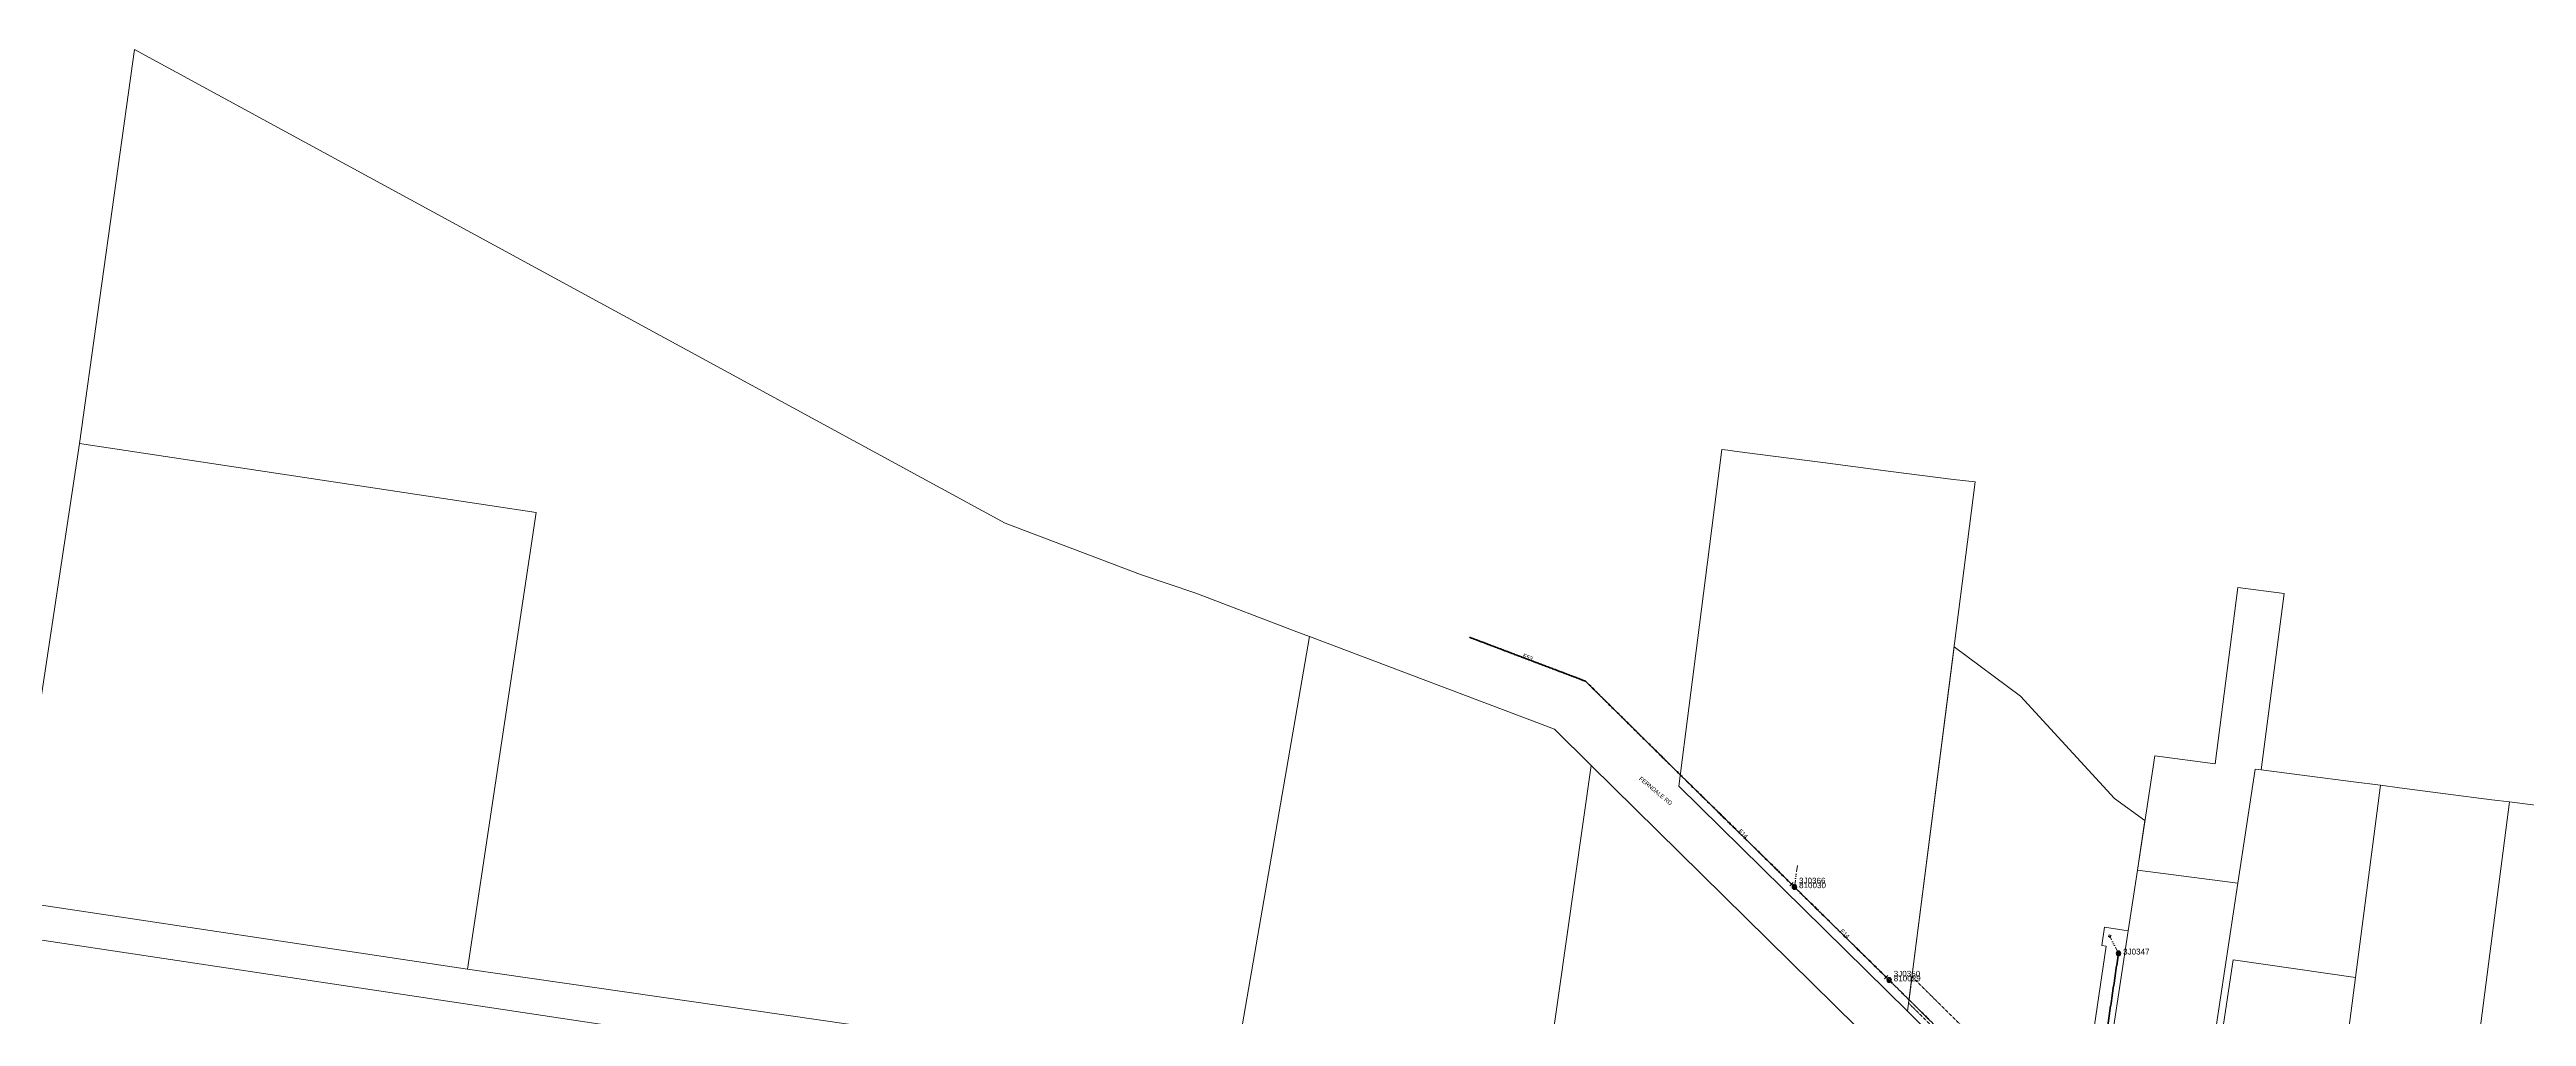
# Model space of a CAD drawing. Header units: metres. Extents: x 244561 to 254068, y 6159332 to 6162744.
# Drawn here: x 250965 to 252037, y 6162197 to 6162616 of the extents above; entities that cross this region are included whole.
import ezdxf
from ezdxf.enums import TextEntityAlignment as Align

# ---------------------------------------------------------------- set-up
doc = ezdxf.new("R2010")
doc.units = ezdxf.units.M
for name, pattern in [('Cable Exist OH', [1, 1, 0]), ('DASHED', [19.05, 12.7, -6.35]), ('HIDDEN2', [0.1875, 0.125, -0.0625]), ('PHANTOMX2', [6.6, 3, -0.75, 0.2, -0.75, 0.2, -0.75, 0.2, -0.75])]:
    doc.linetypes.add(name, pattern=pattern)
doc.layers.get('0').update_dxf_attribs({"color": 6})
for name, color, linetype, lineweight in [('_User_HV_Exist', 1, 'Continuous', 35), ('_User_LV_Exist', 5, 'Continuous', 35), ('Cadastre Developer_SP_NEW', 92, 'Continuous', 15), ('Cadastre Land Parcels_SP_EXT', 118, 'Continuous', 15), ('Cadastre Other Property_SP_EXT', 138, 'DASHED', 15), ('Cadastre Roads_SP_EXT', 218, 'Continuous', 15), ('Mains_HV_EXT', 13, 'Continuous', 25), ('Mains_LV_EXT', 163, 'Continuous', 25), ('Services_SP_EXT', 42, 'PHANTOMX2', 20)]:
    doc.layers.add(name, color=color, linetype=linetype, lineweight=lineweight)
doc.layers.add('SupportsOH_SP_TR_HV_LV_SL_EXT', color=7, linetype='Continuous')
doc.styles.add('POLE_LABEL', font='arial.ttf', dxfattribs={"height": 2})
doc.styles.get("Standard").update_dxf_attribs({"font": 'arial.ttf'})

# ---------------------------------------------------------------- blocks, each defined once
blk = doc.blocks.new('CCP_EXT')
blk.add_wipeout([(0, 0.6), (0.6, 0), (0, -0.6), (-0.6, 0)])
blk.add_lwpolyline([(-0.6, 0), (0, 0.6), (0.6, 0), (0, -0.6), (-0.6, 0)])
at = {"flags": 1}
blk.add_attdef('Z', (0, 0), '', height=0.2, dxfattribs=at)
at = {"flags": 9}
for tag, p in [('CCP_TYPE', (0, 0)), ('CONSTRUCTED_VOLTAGE', (0, -0.2)), ('NO_PHASES', (0, -0.4)), ('OPERATING_VOLTAGE', (0, -0.6)), ('ORIENTATION', (0, -0.8)), ('OWNED_BY', (0, -1)), ('USAGE', (0, -1.2)), ('LEGEND', (0, -1.4)), ('LIFE_SUPPORT', (0, -1.6)), ('STATE', (0, -1.8)), ('NOTES', (0, -2))]:
    blk.add_attdef(tag, text='', height=0.2, dxfattribs=at).set_placement(p, align=Align.MIDDLE_LEFT)
blk = doc.blocks.new('POLE_EXT')
blk.add_hatch(color=256).paths.add_polyline_path([(-1, 0, 1), (1, 0, 1)])
blk.add_lwpolyline([(-1, 0, 1), (1, 0, 1)], format="xyb", close=True)
at = {"flags": 8}
blk.add_attdef('pNumber', text='', height=2, dxfattribs=at).set_placement((2.5, 2.5), align=Align.MIDDLE_CENTER)
at = {"style": 'POLE_LABEL', "flags": 9}
for tag, p in [('STRUCTURE_PLANT_NUMBER', (1.4, 0)), ('STREET_CODE', (1.4, -0.2))]:
    blk.add_attdef(tag, text='', height=0.2, dxfattribs=at).set_placement(p, align=Align.MIDDLE_LEFT)
at = {"flags": 9}
for tag, p in [('OWNED_BY', (1.4, -0.4)), ('PARENT', (1.4, -0.6)), ('SPECIAL_USE', (1.4, -0.8)), ('STATE', (1.4, -1)), ('USAGE', (1.4, -1.2)), ('cLV', (1.4, -1.4)), ('hDepth', (1.4, -1.6)), ('hDia', (1.4, -1.8)), ('cHV', (1.4, -2)), ('LBRACKET', (1.4, -2.2)), ('LExisting', (1.4, -2.4)), ('LANTNUMBER', (1.4, -2.6)), ('LOther', (1.4, -2.8)), ('LRemove', (1.4, -3)), ('LEGEND', (1.4, -3.2)), ('cLinedev', (1.4, -3.4)), ('LOCATION', (1.4, -3.6)), ('pExisting', (1.4, -3.8)), ('PFNUMBER', (1.4, -4)), ('NEWPFNUMBER', (1.4, -4.2)), ('pFooting', (1.4, -4.4)), ('pNew', (1.4, -4.6)), ('pRelocate', (1.4, -5)), ('pRemove', (1.4, -5.2)), ('pReplace', (1.4, -5.4)), ('pStay', (1.4, -5.6)), ('pType', (1.4, -5.8)), ('cspan', (1.4, -6)), ('STREETNAME', (1.4, -6.2)), ('SUBURB', (1.4, -6.4)), ('NOTES', (1.4, -6.6)), ('MAINTAINED_BY', (1.4, -6.8)), ('OPERATED_BY', (1.4, -7))]:
    blk.add_attdef(tag, text='', height=0.2, dxfattribs=at).set_placement(p, align=Align.MIDDLE_LEFT)
at = {"flags": 1}
blk.add_attdef('Z', (1.4, -7.3), '', height=0.2, dxfattribs=at)
blk = doc.blocks.new('End Shackle_EXT')
blk.add_wipeout([(0, 0.3), (1.8, 0.3), (1.8, -0.3), (0, -0.3)])
blk.add_line((1.8, -1), (1.8, 1))
at = {"flags": 1}
blk.add_attdef('Z', (0, 0), '', height=0.2, dxfattribs=at)
at = {"flags": 9}
for tag, p in [('CONNECTOR_TYPE', (0, 0)), ('CONSTRUCTED_VOLTAGE', (0, -0.2)), ('NO_PHASES', (0, -0.4)), ('OPERATING_VOLTAGE', (0, -0.6)), ('ORIENTATION', (0, -0.8)), ('OWNED_BY', (0, -1)), ('STATE', (0, -1.2)), ('USAGE', (0, -1.4)), ('NOTES', (0, -1.6))]:
    blk.add_attdef(tag, text='', height=0.2, dxfattribs=at).set_placement(p, align=Align.MIDDLE_LEFT)

msp = doc.modelspace()

# ---------------------------------------------------------------- linework, layer by layer
at = {"layer": '_User_LV_Exist', "linetype": 'Cable Exist OH'}
msp.add_lwpolyline([(251846.5645, 6162129.1991), (251860.77, 6162224.7366)], dxfattribs=at)
at = {"layer": 'Cadastre Developer_SP_NEW', "linetype": 'Continuous'}
for points in [[(251478.3197, 6162175.0553), (251510.5455, 6162361.95), (251505.1788, 6162363.9918), (251461.3575, 6162380.6665), (251437.4015, 6162388.8362), (251378.8765, 6162411.0175), (251001.9561, 6162616.1525), (250978.1357, 6162445.465), (251175.9008, 6162415.6499), (251146.0863, 6162217.8849), (251366.0506, 6162186.1869), (251477.4706, 6162170.1284), (251478.3197, 6162175.0553)], [(251175.9008, 6162415.6499), (250978.1357, 6162445.465), (250948.3219, 6162247.698), (251146.0863, 6162217.8849), (251175.9008, 6162415.6499)], [(251932.4813, 6162380.6343), (251912.4858, 6162383.2275), (251902.5662, 6162306.8236), (251876.4854, 6162310.2074), (251869.0106, 6162260.7695), (251912.4291, 6162255.1371), (251919.8878, 6162304.5775), (251922.5615, 6162304.2305), (251932.4813, 6162380.6343)], [(251632.504, 6162306.1651), (251616.7185, 6162321.8862), (251510.5455, 6162361.95), (251478.3197, 6162175.0553), (251611.2525, 6162156.6788), (251632.504, 6162306.1651)], [(251974.183, 6162297.5335), (251962.4672, 6162299.0537), (251942.514, 6162301.6421), (251922.5615, 6162304.2305), (251919.8878, 6162304.5775), (251912.4291, 6162255.1371), (251891.829, 6162118.5791), (251894.7985, 6162118.1514), (251910.4509, 6162221.9342), (251963.3998, 6162214.3008), (251974.183, 6162297.5335)], [(252014.9974, 6162174.2624), (252030.0049, 6162290.2914), (252022.3253, 6162291.2882), (252002.3729, 6162293.8768), (251982.4197, 6162296.4652), (251974.183, 6162297.5335), (251963.3998, 6162214.3008), (251957.3596, 6162167.677), (251949.9131, 6162110.2022), (252005.6939, 6162102.1502), (252014.9974, 6162174.2624)], [(252073.2166, 6162187.4597), (252080.5879, 6162244.58), (252081.7199, 6162253.3506), (252085.5567, 6162283.0845), (252082.1832, 6162283.5223), (252062.2308, 6162286.111), (252042.2776, 6162288.6996), (252030.0049, 6162290.2914), (252014.9974, 6162174.2624), (252070.5895, 6162167.0925), (252073.2166, 6162187.4597)], [(251963.3998, 6162214.3008), (251910.4509, 6162221.9342), (251894.7985, 6162118.1514), (251897.768, 6162117.7227), (251906.4088, 6162175.0227), (251957.3596, 6162167.677), (251963.3998, 6162214.3008)]]:
    msp.add_lwpolyline(points, close=True, dxfattribs=at)
msp.add_lwpolyline([(251363.8959, 6162169.9848), (250946.5291, 6162232.7076)], dxfattribs=at)
at = {"layer": 'Cadastre Land Parcels_SP_EXT', "linetype": 'Continuous'}
for points in [[(251478.3197, 6162175.0553), (251510.5455, 6162361.95), (251505.1788, 6162363.9918), (251461.3575, 6162380.6665), (251437.4015, 6162388.8362), (251378.8765, 6162411.0175), (251001.9561, 6162616.1525), (250978.1357, 6162445.465), (251175.9008, 6162415.6499), (251146.0863, 6162217.8849), (251366.0506, 6162186.1869), (251477.4706, 6162170.1284), (251478.3197, 6162175.0553)], [(251175.9008, 6162415.6499), (250978.1357, 6162445.465), (250948.3219, 6162247.698), (251146.0863, 6162217.8849), (251175.9008, 6162415.6499)], [(251798.7833, 6162428.8888), (251789.3671, 6162429.9043), (251761.0644, 6162433.5744), (251732.7609, 6162437.2454), (251704.4574, 6162440.9152), (251694.607, 6162442.2325), (251691.6199, 6162442.58), (251689.1111, 6162442.9056), (251683.7314, 6162400.9922), (251679.3777, 6162367.0706), (251670.4026, 6162297.1391), (251769.5073, 6162199.6715), (251798.7833, 6162428.8888)], [(251932.4813, 6162380.6343), (251912.4858, 6162383.2275), (251902.5662, 6162306.8236), (251876.4854, 6162310.2074), (251869.0106, 6162260.7695), (251912.4291, 6162255.1371), (251919.8878, 6162304.5775), (251922.5615, 6162304.2305), (251932.4813, 6162380.6343)], [(251632.504, 6162306.1651), (251616.7185, 6162321.8862), (251510.5455, 6162361.95), (251478.3197, 6162175.0553), (251611.2525, 6162156.6788), (251632.504, 6162306.1651)], [(251869.0105, 6162260.7695), (251872.2515, 6162282.2051), (251859.0788, 6162291.846), (251818.3612, 6162336.0494), (251789.657, 6162357.4409), (251769.5071, 6162199.6715), (251840.8068, 6162129.1616), (251855.4919, 6162227.8911), (251853.5137, 6162228.1843), (251854.6825, 6162236.0325), (251865.028, 6162234.4299), (251869.0105, 6162260.7695)], [(251814.3336, 6162126.954), (251632.504, 6162306.1651), (251611.2525, 6162156.6788), (251616.2355, 6162155.9899), (251615.7992, 6162152.9211), (251812.0169, 6162124.6039), (251814.3336, 6162126.954)], [(251974.183, 6162297.5335), (251962.4672, 6162299.0537), (251942.514, 6162301.6421), (251922.5615, 6162304.2305), (251919.8878, 6162304.5775), (251912.4291, 6162255.1371), (251891.829, 6162118.5791), (251894.7985, 6162118.1514), (251910.4509, 6162221.9342), (251963.3998, 6162214.3008), (251974.183, 6162297.5335)], [(252014.9974, 6162174.2624), (252030.0049, 6162290.2914), (252022.3253, 6162291.2882), (252002.3729, 6162293.8768), (251982.4197, 6162296.4652), (251974.183, 6162297.5335), (251963.3998, 6162214.3008), (251957.3596, 6162167.677), (251949.9131, 6162110.2022), (252005.6939, 6162102.1502), (252014.9974, 6162174.2624)], [(252073.2166, 6162187.4597), (252080.5879, 6162244.58), (252081.7199, 6162253.3506), (252085.5567, 6162283.0845), (252082.1832, 6162283.5223), (252062.2308, 6162286.111), (252042.2776, 6162288.6996), (252030.0049, 6162290.2914), (252014.9974, 6162174.2624), (252070.5895, 6162167.0925), (252073.2166, 6162187.4597)], [(251912.4291, 6162255.1371), (251869.0106, 6162260.7695), (251865.0281, 6162234.4298), (251848.4444, 6162124.7416), (251891.829, 6162118.5791), (251912.4291, 6162255.1371)], [(251865.0281, 6162234.4298), (251854.6827, 6162236.0324), (251853.5138, 6162228.1842), (251855.4921, 6162227.8911), (251840.8069, 6162129.1616), (251844.7611, 6162125.2655), (251848.4444, 6162124.7416), (251865.0281, 6162234.4298)], [(251963.3998, 6162214.3008), (251910.4509, 6162221.9342), (251894.7985, 6162118.1514), (251897.768, 6162117.7227), (251906.4088, 6162175.0227), (251957.3596, 6162167.677), (251963.3998, 6162214.3008)]]:
    msp.add_lwpolyline(points, close=True, dxfattribs=at)
msp.add_lwpolyline([(251363.8959, 6162169.9848), (250946.5291, 6162232.7076)], dxfattribs=at)
at = {"layer": 'Cadastre Other Property_SP_EXT', "linetype": 'HIDDEN2'}
msp.add_lwpolyline([(251771.4413, 6162214.5884), (251769.9514, 6162203.1484), (251832.5836, 6162141.3373), (251834.609, 6162135.2907), (251840.807, 6162129.1616), (251842.4496, 6162140.2052), (251840.4573, 6162146.2008), (251771.4413, 6162214.5884)], close=True, dxfattribs=at)
at = {"layer": 'Mains_LV_EXT', "linetype": 'Cable Exist OH'}
msp.add_lwpolyline([(251846.5645, 6162129.1991), (251860.77, 6162224.7366)], dxfattribs=at)
at = {"layer": 'Services_SP_EXT'}
msp.add_lwpolyline([(251720.5004, 6162253.4793), (251721.7874, 6162262.8022)], dxfattribs=at)

# ---------------------------------------------------------------- block references
at = {"layer": 'SupportsOH_SP_TR_HV_LV_SL_EXT'}
ref = msp.add_blockref('POLE_EXT', (251720.5003, 6162253.4793), dxfattribs=at)
ref.add_attrib('ASSET_NUM', '3J0366', dxfattribs={"layer": '0', "height": 2.5, "style": 'POLE_LABEL'}).set_placement((251722.5003, 6162254.2293), align=Align.BOTTOM_LEFT)
ref = msp.add_blockref('POLE_EXT', (251720.5003, 6162253.4793), dxfattribs=at)
ref.add_attrib('ASSET_NUM', '810030', dxfattribs={"layer": '0', "height": 2.5, "style": 'POLE_LABEL'}).set_placement((251722.5003, 6162254.2293), align=Align.MIDDLE_LEFT)
ref = msp.add_blockref('POLE_EXT', (251761.497, 6162213.1598), dxfattribs=at)
ref.add_attrib('ASSET_NUM', '3J0350', dxfattribs={"layer": '0', "height": 2.5, "style": 'POLE_LABEL'}).set_placement((251763.497, 6162213.9098), align=Align.BOTTOM_LEFT)
ref = msp.add_blockref('POLE_EXT', (251761.497, 6162213.1598), dxfattribs=at)
ref.add_attrib('ASSET_NUM', '810029', dxfattribs={"layer": '0', "height": 2.5, "style": 'POLE_LABEL'}).set_placement((251763.497, 6162213.9098), align=Align.MIDDLE_LEFT)

# ---------------------------------------------------------------- texts
at = {"layer": 'Cadastre Roads_SP_EXT'}
msp.add_text('FERNDALE RD', height=1.8, rotation=320.2811156, dxfattribs=at).set_placement((251653.0593, 6162300.0766))
at = {"layer": 'Mains_LV_EXT'}
for s, rotation, p in [('E53', 338.2142525, (251602.7002, 6162352.9728)), ('E14', 315.1357497, (251696.1126, 6162277.4845)), ('E14', 315.1357497, (251740.0972, 6162234.2062))]:
    msp.add_text(s, height=1.8, rotation=rotation, dxfattribs=at).set_placement(p)

# ---------------------------------------------------------------- next in the draw order: block references
for p, rotation in [((251720.5003, 6162253.4793), 136.2912471823995), ((251761.497, 6162213.1597), 135.2081994817401)]:
    msp.add_blockref('End Shackle_EXT', p, dxfattribs=dict(at, rotation=rotation))
at = {"layer": 'Services_SP_EXT', "rotation": 112.1672876126445}
msp.add_blockref('CCP_EXT', (251857.0122, 6162232.2151), dxfattribs=at)

# ---------------------------------------------------------------- next in the draw order: linework, layer by layer
at = {"layer": '_User_HV_Exist', "linetype": 'Cable Exist OH'}
msp.add_lwpolyline([(251802.122, 6162172.9659), (251761.497, 6162213.1598), (251720.5003, 6162253.4793), (251670.395, 6162302.7298), (251630.041, 6162342.6284)], dxfattribs=at)
at = {"layer": '_User_LV_Exist', "linetype": 'Cable Exist OH'}
for points in [[(251579.8377, 6162361.6228), (251630.041, 6162342.6284), (251670.395, 6162302.7298), (251720.5003, 6162253.4793)], [(251674.0349, 6162299.2159), (251720.5003, 6162253.4793)], [(251720.5003, 6162253.4793), (251761.497, 6162213.1598)]]:
    msp.add_lwpolyline(points, dxfattribs=at)
at = {"layer": 'Cadastre Developer_SP_NEW', "linetype": 'Continuous'}
for points in [[(251798.7833, 6162428.8888), (251789.3671, 6162429.9043), (251761.0644, 6162433.5744), (251732.7609, 6162437.2454), (251704.4574, 6162440.9152), (251694.607, 6162442.2325), (251691.6199, 6162442.58), (251689.1111, 6162442.9056), (251683.7314, 6162400.9922), (251679.3777, 6162367.0706), (251670.4026, 6162297.1391), (251769.5073, 6162199.6715), (251798.7833, 6162428.8888)], [(251869.0105, 6162260.7695), (251872.2515, 6162282.2051), (251859.0788, 6162291.846), (251818.3612, 6162336.0494), (251789.657, 6162357.4409), (251769.5071, 6162199.6715), (251840.8068, 6162129.1616), (251855.4919, 6162227.8911), (251853.5137, 6162228.1843), (251854.6825, 6162236.0325), (251865.028, 6162234.4299), (251869.0105, 6162260.7695)], [(251814.3336, 6162126.954), (251632.504, 6162306.1651), (251611.2525, 6162156.6788), (251616.2355, 6162155.9899), (251615.7992, 6162152.9211), (251812.0169, 6162124.6039), (251814.3336, 6162126.954)], [(251912.4291, 6162255.1371), (251869.0106, 6162260.7695), (251865.0281, 6162234.4298), (251848.4444, 6162124.7416), (251891.829, 6162118.5791), (251912.4291, 6162255.1371)], [(251865.0281, 6162234.4298), (251854.6827, 6162236.0324), (251853.5138, 6162228.1842), (251855.4921, 6162227.8911), (251840.8069, 6162129.1616), (251844.7611, 6162125.2655), (251848.4444, 6162124.7416), (251865.0281, 6162234.4298)]]:
    msp.add_lwpolyline(points, close=True, dxfattribs=at)
at = {"layer": 'Mains_HV_EXT', "linetype": 'Cable Exist OH'}
msp.add_lwpolyline([(251802.122, 6162172.9659), (251761.497, 6162213.1598), (251720.5003, 6162253.4793), (251670.395, 6162302.7298), (251630.041, 6162342.6284)], dxfattribs=at)
at = {"layer": 'Mains_LV_EXT', "linetype": 'Cable Exist OH'}
for points in [[(251579.8377, 6162361.6228), (251630.041, 6162342.6284), (251670.395, 6162302.7298), (251720.5003, 6162253.4793)], [(251674.0349, 6162299.2159), (251720.5003, 6162253.4793)], [(251720.5003, 6162253.4793), (251761.497, 6162213.1598)]]:
    msp.add_lwpolyline(points, dxfattribs=at)
at = {"layer": 'Services_SP_EXT'}
msp.add_lwpolyline([(251860.7701, 6162224.7366), (251857.0121, 6162232.2151)], dxfattribs=at)

# ---------------------------------------------------------------- next in the draw order: block references
at = {"layer": 'SupportsOH_SP_TR_HV_LV_SL_EXT'}
ref = msp.add_blockref('POLE_EXT', (251860.77, 6162224.7366), dxfattribs=at)
ref.add_attrib('ASSET_NUM', '3J0347', dxfattribs={"layer": '0', "height": 2.5, "style": 'POLE_LABEL'}).set_placement((251862.77, 6162225.4866), align=Align.MIDDLE_LEFT)

doc.saveas('drawing.dxf')
